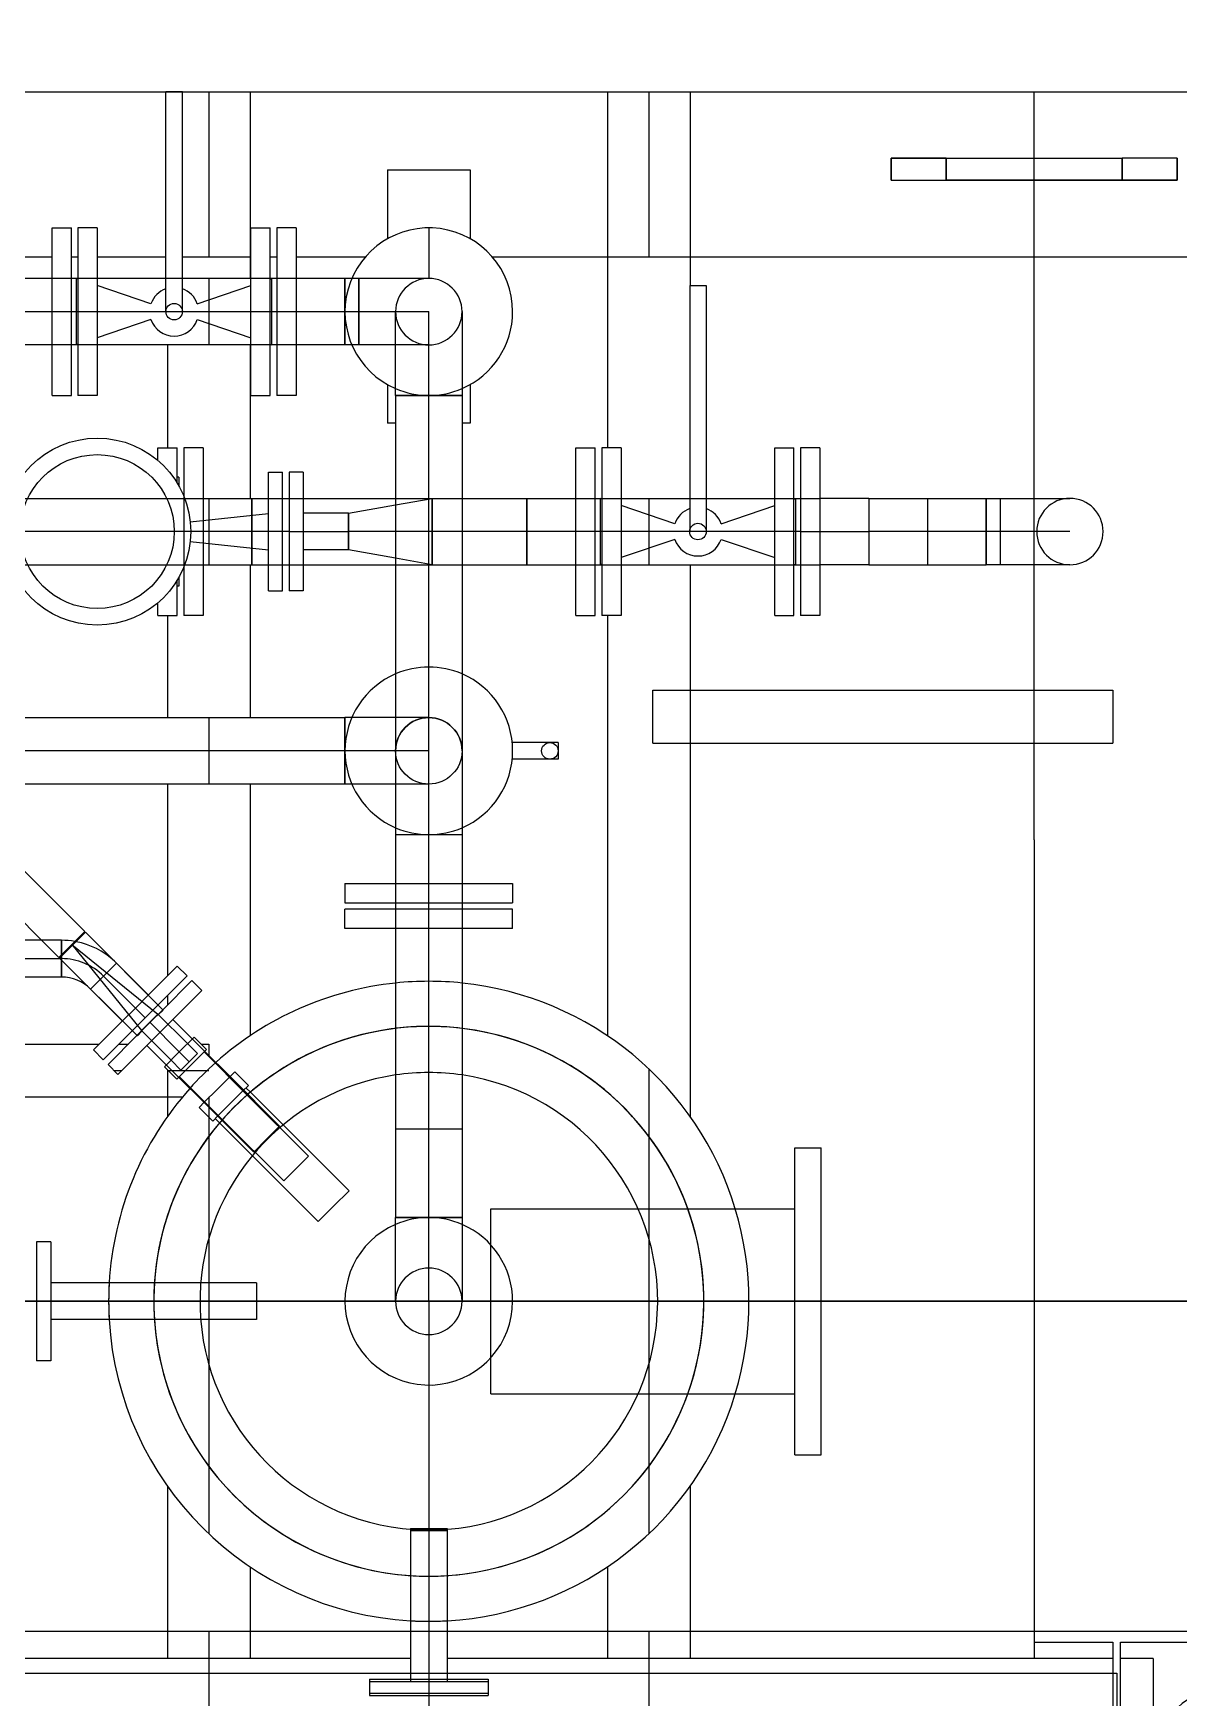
# Model space of a CAD drawing. Header units: inches. Extents: x 295136 to 296247, y 2627183 to 2627409.
# Drawn here: x 295243.343 to 295244.384, y 2627290.272 to 2627291.785 of the extents above; entities that cross this region are included whole.
import ezdxf

# ---------------------------------------------------------------- set-up
doc = ezdxf.new("R2010")
doc.units = ezdxf.units.IN
doc.header["$MEASUREMENT"] = 0
for name, color, linetype in [('Default', 7, 'Continuous'), ('EQUIPMENT LAYOUT-EMBED 1_DWG$0$Default', 7, 'Continuous'), ('EQUIPMENT LAYOUT-EMBED 1_DWG$0$DwgTemplate', 7, 'Continuous'), ('Layout', 6, 'Continuous')]:
    doc.layers.add(name, color=color, linetype=linetype)

# ---------------------------------------------------------------- blocks, each defined once
blk = doc.blocks.new('A$C55974CAD')
at = {"layer": 'Default', "color": 7, "lineweight": 25}
blk.add_point((60.7238, 4.6001), dxfattribs=at)
at = {"layer": 'EQUIPMENT LAYOUT-EMBED 1_DWG$0$Default', "color": 7, "lineweight": 25}
for p, q in [((59.9, 4.9566), (59.846, 4.9566)), ((59.846, 4.9438), (59.846, 4.9566)), ((59.954, 4.9566), (59.9, 4.9566)), ((59.954, 4.9438), (59.954, 4.9566)), ((59.9, 4.9438), (59.846, 4.9438)), ((59.8833, 4.8495), (59.8833, 4.9438)), ((59.954, 4.9438), (59.9, 4.9438)), ((59.9167, 4.8495), (59.9167, 4.9438)), ((60.1063, 4.8827), (60.1153, 4.8917)), ((60.1417, 4.8654), (60.1153, 4.8917)), ((60.1369, 4.8521), (60.1063, 4.8827)), ((60.1535, 4.8536), (60.1417, 4.8654)), ((59.8833, 4.7566), (59.8833, 4.8495)), ((59.9167, 4.7566), (59.9167, 4.8495)), ((60.115, 4.8387), (60.1326, 4.8564)), ((60.1445, 4.8446), (60.1369, 4.8521)), ((60.152, 4.837), (60.1445, 4.8446)), ((60.1652, 4.8418), (60.1535, 4.8536)), ((60.1021, 4.8291), (60.1133, 4.8403)), ((60.1155, 4.8157), (60.1021, 4.8291)), ((60.1037, 4.8275), (60.115, 4.8387)), ((60.1268, 4.8269), (60.1133, 4.8403)), ((60.1386, 4.8151), (60.1563, 4.8327)), ((60.1826, 4.8064), (60.152, 4.837)), ((60.1916, 4.8154), (60.1652, 4.8418)), ((60.0652, 4.7878), (60.1043, 4.8269)), ((60.0807, 4.8044), (60.1037, 4.8275)), ((60.129, 4.8022), (60.1155, 4.8157)), ((60.1402, 4.8134), (60.1268, 4.8269)), ((60.1273, 4.8038), (60.1386, 4.8151)), ((60.1826, 4.8064), (60.1916, 4.8154)), ((60.0356, 4.7593), (60.0807, 4.8044)), ((60.0639, 4.7965), (60.0763, 4.8089)), ((60.0813, 4.8039), (60.0763, 4.8089)), ((60.0925, 4.7926), (60.0813, 4.8039)), ((60.0876, 4.7653), (60.1268, 4.8044)), ((60.1043, 4.7808), (60.1273, 4.8038)), ((60.129, 4.8022), (60.1402, 4.8134)), ((59.9725, 4.7006), (60.0622, 4.7903)), ((60.0095, 4.732), (60.0652, 4.7878)), ((60.0622, 4.7903), (60.0662, 4.7943)), ((60.069, 4.7915), (60.0639, 4.7965)), ((60.0802, 4.7803), (60.069, 4.7915)), ((60.1037, 4.7814), (60.0925, 4.7926)), ((60.0592, 4.7357), (60.1043, 4.7808)), ((60.0914, 4.7691), (60.0802, 4.7803)), ((60.0964, 4.764), (60.0914, 4.7691)), ((60.0964, 4.764), (60.1088, 4.7764)), ((60.1088, 4.7764), (60.1037, 4.7814)), ((59.9, 4.7566), (59.8833, 4.7566)), ((59.9167, 4.7566), (59.9, 4.7566)), ((60.0005, 4.6726), (60.0902, 4.7623)), ((60.0319, 4.7096), (60.0876, 4.7653)), ((60.0474, 4.7475), (60.0356, 4.7593)), ((60.0902, 4.7623), (60.0942, 4.7663)), ((60.0592, 4.7357), (60.0474, 4.7475)), ((60.0207, 4.7208), (60.0095, 4.732)), ((60.0319, 4.7096), (60.0207, 4.7208)), ((59.9865, 4.6866), (59.9725, 4.7006)), ((60.0005, 4.6726), (59.9865, 4.6866)), ((60.2389, 4.6303), (60.2389, 4.6763)), ((60.2389, 4.6763), (60.2565, 4.6763)), ((60.2565, 4.6303), (60.2565, 4.6763)), ((59.5415, 4.6541), (59.5415, 4.6001)), ((59.5435, 4.6541), (59.5415, 4.6541)), ((59.5435, 4.6541), (59.5435, 4.6001)), ((59.5563, 4.6541), (59.5435, 4.6541)), ((59.5543, 4.6541), (59.5543, 4.6001)), ((59.5563, 4.6541), (59.5563, 4.6001)), ((59.5563, 4.6168), (59.5543, 4.6168)), ((59.5619, 4.6168), (59.5563, 4.6168)), ((59.6506, 4.6168), (59.5619, 4.6168)), ((59.6935, 4.6168), (59.6506, 4.6168)), ((59.6915, 4.6168), (59.6915, 4.6001)), ((59.6935, 4.6168), (59.6935, 4.6001)), ((60.0565, 4.6001), (60.0565, 4.6303)), ((60.2389, 4.6001), (60.2389, 4.6303)), ((60.2565, 4.6001), (60.2565, 4.6303)), ((59.5415, 4.6001), (59.5415, 4.5461)), ((59.5435, 4.6001), (59.5435, 4.5461)), ((59.5543, 4.6001), (59.5543, 4.5461)), ((59.5563, 4.6001), (59.5563, 4.5461)), ((59.6915, 4.6001), (59.6915, 4.5834)), ((59.6935, 4.6001), (59.6935, 4.5834)), ((60.0565, 4.5699), (60.0565, 4.6001)), ((60.2389, 4.5699), (60.2389, 4.6001)), ((60.2565, 4.5699), (60.2565, 4.6001)), ((59.5563, 4.5834), (59.5543, 4.5834)), ((59.5619, 4.5834), (59.5563, 4.5834)), ((59.6506, 4.5834), (59.5619, 4.5834)), ((59.6935, 4.5834), (59.6506, 4.5834)), ((60.2389, 4.5239), (60.2389, 4.5699)), ((60.2565, 4.5239), (60.2565, 4.5699)), ((59.5435, 4.5461), (59.5415, 4.5461)), ((59.5563, 4.5461), (59.5435, 4.5461)), ((59.8159, 4.5436), (59.9, 4.5436)), ((59.8159, 4.5436), (59.8159, 4.3647)), ((59.9, 4.5436), (59.9841, 4.5436)), ((59.9841, 4.5436), (59.9841, 4.3647)), ((60.2389, 4.5239), (60.2565, 4.5239)), ((59.8159, 4.3647), (59.8159, 4.2675)), ((59.9841, 4.3647), (59.9841, 4.2675)), ((59.7603, 4.2675), (59.9, 4.2675)), ((59.7603, 4.2675), (59.7603, 4.2436)), ((59.9, 4.2675), (60.0397, 4.2675)), ((60.0397, 4.2675), (60.0397, 4.2436)), ((59.7603, 4.2436), (59.9, 4.2436)), ((59.9, 4.2436), (60.0397, 4.2436))]:
    blk.add_line(p, q, dxfattribs=at)
at = {"layer": 'EQUIPMENT LAYOUT-EMBED 1_DWG$0$DwgTemplate', "color": 7, "lineweight": 25}
for p, q in [((61, 22.4), (61, 0)), ((60.7698, 4.6701), (60.7698, 6.4256)), ((60.8302, 4.6701), (60.8302, 6.4256)), ((60.8, 6.357), (60.8, 4.6763)), ((60.3705, 5.4153), (60.3705, 4.6763)), ((60.4006, 4.6763), (60.4006, 5.4153)), ((60.4308, 5.4153), (60.4308, 4.6763)), ((60.1949, 4.934), (60.1949, 5.062)), ((60.2116, 5.062), (60.2116, 4.9352)), ((60.2283, 4.952), (60.2283, 5.062)), ((60.6, 4.733), (60.6, 5.07)), ((60.5698, 4.981), (60.5698, 4.822)), ((60.6302, 4.981), (60.6302, 4.822)), ((60.2283, 4.934), (60.2283, 4.952)), ((60.2116, 4.9352), (60.2116, 4.934)), ((60.7238, 4.9425), (60.7698, 4.9425)), ((60.7238, 4.9425), (60.7238, 4.925)), ((60.7698, 4.9425), (60.8, 4.9425)), ((60.8, 4.9425), (60.8302, 4.9425)), ((60.8302, 4.9425), (60.8762, 4.9425)), ((60.8762, 4.9425), (60.8762, 4.925)), ((60.2104, 4.934), (60.1949, 4.934)), ((60.1949, 4.934), (60.2104, 4.934)), ((60.2138, 4.934), (60.2104, 4.934)), ((60.2104, 4.934), (60.2116, 4.934)), ((60.2116, 4.934), (60.2116, 4.934)), ((60.2116, 4.934), (60.2116, 4.934)), ((60.2116, 4.934), (60.2138, 4.934)), ((60.2149, 4.934), (60.2138, 4.934)), ((60.2138, 4.934), (60.2149, 4.934)), ((60.2283, 4.934), (60.2149, 4.934)), ((60.2149, 4.934), (60.2283, 4.934)), ((60.7238, 4.925), (60.7698, 4.925)), ((60.7698, 4.925), (60.8, 4.925)), ((60.8, 4.9205), (60.7698, 4.9205)), ((60.7704, 4.919), (60.7698, 4.9205)), ((60.8, 4.925), (60.8302, 4.925)), ((60.8302, 4.9205), (60.8, 4.9205)), ((60.8296, 4.919), (60.8302, 4.9205)), ((60.8302, 4.925), (60.8762, 4.925)), ((60.1286, 4.905), (60.1195, 4.896)), ((60.1286, 4.905), (60.155, 4.8786)), ((60.184, 4.9077), (60.1549, 4.8786)), ((60.2076, 4.8841), (60.184, 4.9077)), ((60.184, 4.9077), (60.184, 4.9077)), ((60.184, 4.9077), (60.184, 4.9077)), ((60.184, 4.9077), (60.1958, 4.8959)), ((60.7698, 4.919), (60.7238, 4.919)), ((60.7238, 4.9015), (60.7238, 4.919)), ((60.8, 4.919), (60.7698, 4.919)), ((60.8302, 4.919), (60.8, 4.919)), ((60.8762, 4.919), (60.8302, 4.919)), ((60.8762, 4.9015), (60.8762, 4.919)), ((60.1195, 4.896), (60.1459, 4.8696)), ((60.1577, 4.8578), (60.1958, 4.8959)), ((60.1958, 4.8959), (60.1958, 4.8959)), ((60.1958, 4.8959), (60.1958, 4.8959)), ((60.1958, 4.8959), (60.2076, 4.8841)), ((60.7698, 4.9015), (60.7238, 4.9015)), ((60.8, 4.9015), (60.7698, 4.9015)), ((60.7929, 4.8527), (60.7763, 4.9015)), ((60.8302, 4.9015), (60.8, 4.9015)), ((60.8071, 4.8527), (60.8237, 4.9015)), ((60.8762, 4.9015), (60.8302, 4.9015)), ((60.155, 4.8786), (60.1667, 4.8668)), ((60.2076, 4.8841), (60.1785, 4.855)), ((60.2076, 4.8841), (60.2076, 4.8841)), ((60.2076, 4.8841), (60.2076, 4.8841)), ((60.1462, 4.8614), (60.1192, 4.8344)), ((60.1535, 4.8536), (60.1417, 4.8654)), ((60.1459, 4.8696), (60.1577, 4.8578)), ((60.1537, 4.8538), (60.1462, 4.8614)), ((60.1667, 4.8668), (60.1785, 4.8551)), ((59.8833, 4.7566), (59.8833, 4.8495)), ((59.9167, 4.7566), (59.9167, 4.8495)), ((60.1268, 4.8269), (60.1537, 4.8538)), ((60.1612, 4.8463), (60.1343, 4.8193)), ((60.1445, 4.8446), (60.1369, 4.8521)), ((60.152, 4.837), (60.1445, 4.8446)), ((60.1652, 4.8418), (60.1535, 4.8536)), ((60.1612, 4.8463), (60.1537, 4.8538)), ((60.1577, 4.8578), (60.1695, 4.846)), ((60.1695, 4.846), (60.1959, 4.8196)), ((60.1785, 4.8551), (60.2049, 4.8287)), ((60.1037, 4.8275), (60.115, 4.8387)), ((60.1192, 4.8344), (60.1102, 4.8254)), ((60.2049, 4.8287), (60.1959, 4.8196)), ((60.8, 4.8391), (60.8302, 4.8391)), ((60.8302, 4.8391), (61, 4.8391)), ((61, 4.8316), (61, 4.8391)), ((61, 4.8241), (61, 4.8316)), ((60.1178, 4.8179), (60.1102, 4.8254)), ((60.1178, 4.8179), (60.1268, 4.8269)), ((60.1253, 4.8104), (60.1178, 4.8179)), ((60.1343, 4.8193), (60.1253, 4.8104)), ((60.1273, 4.8038), (60.1386, 4.8151)), ((60.5677, 4.8228), (60.5238, 4.8228)), ((60.5238, 4.8053), (60.5238, 4.8228)), ((60.6, 4.8228), (60.5677, 4.8228)), ((60.5698, 4.822), (60.5698, 4.7458)), ((60.6323, 4.8228), (60.6, 4.8228)), ((60.6302, 4.822), (60.6302, 4.7458)), ((60.6762, 4.8228), (60.6323, 4.8228)), ((60.6762, 4.8053), (60.6762, 4.8228)), ((60.8, 4.8241), (60.8302, 4.8241)), ((60.8302, 4.8241), (61, 4.8241)), ((60.0356, 4.7593), (60.0807, 4.8044)), ((60.0925, 4.7926), (60.0813, 4.8039)), ((60.5698, 4.8053), (60.5238, 4.8053)), ((60.6, 4.8053), (60.5698, 4.8053)), ((60.6302, 4.8053), (60.6, 4.8053)), ((60.6762, 4.8053), (60.6302, 4.8053)), ((60.7929, 4.8106), (60.7763, 4.7618)), ((60.8071, 4.8106), (60.8237, 4.7618)), ((59.9725, 4.7006), (60.0622, 4.7903)), ((60.0095, 4.732), (60.0652, 4.7878)), ((60.0802, 4.7803), (60.069, 4.7915)), ((60.1037, 4.7814), (60.0925, 4.7926)), ((60.0592, 4.7357), (60.1043, 4.7808)), ((60.0914, 4.7691), (60.0802, 4.7803)), ((59.9, 4.7566), (59.8833, 4.7566)), ((59.9167, 4.7566), (59.9, 4.7566)), ((60.0005, 4.6726), (60.0902, 4.7623)), ((60.0319, 4.7096), (60.0876, 4.7653)), ((60.0474, 4.7475), (60.0356, 4.7593)), ((60.5698, 4.7609), (60.6302, 4.7609)), ((60.6, 4.7609), (60.5698, 4.7609)), ((60.6302, 4.7609), (60.6, 4.7609)), ((60.7238, 4.7618), (60.7698, 4.7618)), ((60.7238, 4.7618), (60.7238, 4.7443)), ((60.7698, 4.7618), (60.8, 4.7618)), ((60.8, 4.7618), (60.8302, 4.7618)), ((60.8302, 4.7618), (60.8762, 4.7618)), ((60.8762, 4.7618), (60.8762, 4.7443)), ((60.0592, 4.7357), (60.0474, 4.7475)), ((60.5698, 4.7458), (60.5698, 4.733)), ((60.6302, 4.7458), (60.6302, 4.733)), ((60.7238, 4.7443), (60.7698, 4.7443)), ((60.7698, 4.7383), (60.7238, 4.7383)), ((60.7238, 4.7208), (60.7238, 4.7383)), ((60.7698, 4.7443), (60.8, 4.7443)), ((60.7704, 4.7443), (60.7698, 4.7427)), ((60.7698, 4.7427), (60.8302, 4.7427)), ((60.8, 4.7383), (60.7698, 4.7383)), ((60.8, 4.7443), (60.8302, 4.7443)), ((60.8302, 4.7383), (60.8, 4.7383)), ((60.8296, 4.7443), (60.8302, 4.7427)), ((60.8302, 4.7443), (60.8762, 4.7443)), ((60.8762, 4.7383), (60.8302, 4.7383)), ((60.8762, 4.7208), (60.8762, 4.7383)), ((60.0207, 4.7208), (60.0095, 4.732)), ((60.6, 4.727), (60.546, 4.727)), ((60.546, 4.7143), (60.546, 4.727)), ((60.5698, 4.733), (60.5698, 4.727)), ((60.5698, 4.727), (60.5698, 4.7143)), ((60.6, 4.727), (60.6, 4.733)), ((60.6, 4.727), (60.6, 4.6732)), ((60.654, 4.727), (60.6, 4.727)), ((60.6302, 4.733), (60.6302, 4.727)), ((60.6302, 4.727), (60.6302, 4.7143)), ((60.654, 4.7143), (60.654, 4.727)), ((60.0319, 4.7096), (60.0207, 4.7208)), ((60.6, 4.7143), (60.546, 4.7143)), ((60.5698, 4.7143), (60.5698, 4.6303)), ((60.5833, 4.6732), (60.5833, 4.7143)), ((60.654, 4.7143), (60.6, 4.7143)), ((60.6167, 4.6732), (60.6167, 4.7143)), ((60.6302, 4.7143), (60.6302, 4.6303)), ((60.7698, 4.7208), (60.7238, 4.7208)), ((60.8, 4.7208), (60.7698, 4.7208)), ((60.8302, 4.7208), (60.8, 4.7208)), ((60.8762, 4.7208), (60.8302, 4.7208)), ((59.9865, 4.6866), (59.9725, 4.7006)), ((60.0005, 4.6726), (59.9865, 4.6866)), ((60.2624, 4.6763), (60.2624, 4.6303)), ((60.28, 4.6763), (60.2624, 4.6763)), ((60.28, 4.6763), (60.28, 4.6303)), ((60.4308, 4.6763), (60.3705, 4.6763)), ((60.3705, 4.6763), (60.4006, 4.6763)), ((60.3705, 4.6763), (60.3705, 4.6701)), ((60.3705, 4.6701), (60.3705, 4.6001)), ((60.4006, 4.6763), (60.4006, 4.6763)), ((60.4006, 4.6763), (60.4006, 4.6763)), ((60.4006, 4.6001), (60.4006, 4.6763)), ((60.4006, 4.6763), (60.4308, 4.6763)), ((60.4308, 4.6701), (60.4308, 4.6763)), ((60.4308, 4.6001), (60.4308, 4.6701)), ((60.5757, 4.6303), (60.5833, 4.6732)), ((60.6, 4.6732), (60.5833, 4.6732)), ((60.5833, 4.6732), (60.6, 4.6732)), ((60.6167, 4.6732), (60.6, 4.6732)), ((60.6, 4.6303), (60.6, 4.6732)), ((60.6, 4.6732), (60.6167, 4.6732)), ((60.6167, 4.6732), (60.6243, 4.6303)), ((60.7698, 4.6763), (60.8, 4.6763)), ((60.8, 4.6763), (60.7698, 4.6763)), ((60.7698, 4.6636), (60.7698, 4.6701)), ((60.7698, 4.6636), (60.8, 4.6636)), ((60.7698, 4.6636), (60.7698, 4.6636)), ((60.8302, 4.6636), (60.7698, 4.6636)), ((60.7698, 4.6001), (60.7698, 4.6636)), ((60.8, 4.6763), (60.8, 4.6636)), ((60.8, 4.6763), (60.8302, 4.6763)), ((60.8302, 4.6763), (60.8, 4.6763)), ((60.8, 4.6636), (60.8302, 4.6636)), ((60.8, 4.6636), (60.8, 4.6636)), ((60.8, 4.6636), (60.8, 4.6001)), ((60.8302, 4.6636), (60.8302, 4.6701)), ((60.8302, 4.6636), (60.8302, 4.6636)), ((60.8302, 4.6001), (60.8302, 4.6636)), ((59.5415, 4.6541), (59.5415, 4.6001)), ((59.5435, 4.6541), (59.5415, 4.6541)), ((59.5435, 4.6541), (59.5435, 4.6001)), ((59.5563, 4.6541), (59.5435, 4.6541)), ((59.5543, 4.6541), (59.5543, 4.6001)), ((59.5563, 4.6541), (59.5563, 4.6001)), ((59.5563, 4.6168), (59.5543, 4.6168)), ((59.5619, 4.6168), (59.5563, 4.6168)), ((59.6935, 4.6168), (59.6506, 4.6168)), ((59.6915, 4.6168), (59.6915, 4.6001)), ((59.6935, 4.6168), (59.6935, 4.6001)), ((59.9, 4.6303), (59.9762, 4.6303)), ((59.9762, 4.6303), (59.9762, 4.5699)), ((59.9762, 4.6001), (59.9762, 4.6303)), ((60.7238, 4.6303), (59.9762, 4.6303)), ((60.0565, 4.6001), (60.0565, 4.6303)), ((60.2389, 4.6001), (60.2389, 4.6303)), ((60.2565, 4.6001), (60.2565, 4.6303)), ((60.2624, 4.6303), (60.2624, 4.6001)), ((60.28, 4.6303), (60.28, 4.6001)), ((60.3244, 4.6303), (60.3244, 4.6001)), ((60.3244, 4.6303), (60.3244, 4.5699)), ((60.5698, 4.597), (60.5757, 4.6303)), ((60.5698, 4.6303), (60.5698, 4.597)), ((60.6, 4.597), (60.6, 4.6303)), ((60.6243, 4.6303), (60.6302, 4.597)), ((60.6302, 4.6303), (60.6302, 4.597)), ((60.7238, 4.6303), (60.7238, 4.5699)), ((60.7238, 4.6303), (60.8, 4.6303)), ((60.7238, 4.6001), (60.7238, 4.6303)), ((59.5415, 4.6001), (59.5415, 4.5461)), ((59.5435, 4.6001), (59.5435, 4.5461)), ((59.5543, 4.6001), (59.5543, 4.5461)), ((59.5563, 4.6001), (59.5563, 4.5461)), ((59.6915, 4.6001), (59.6915, 4.5834)), ((59.6935, 4.6001), (59.6935, 4.5834)), ((59.9, 4.6001), (59.9762, 4.6001)), ((59.9762, 4.6001), (59.9762, 4.6001)), ((59.9762, 4.6001), (59.9762, 4.6001)), ((59.9762, 4.6001), (60.7238, 4.6001)), ((59.9762, 4.5699), (59.9762, 4.6001)), ((60.0565, 4.5699), (60.0565, 4.6001)), ((60.2389, 4.5699), (60.2389, 4.6001)), ((60.2565, 4.5699), (60.2565, 4.6001)), ((60.2624, 4.6001), (60.2624, 4.5699)), ((60.28, 4.6001), (60.28, 4.5699)), ((60.3244, 4.6001), (60.3244, 4.5699)), ((60.6, 4.597), (60.5698, 4.597)), ((60.5698, 4.597), (60.5698, 4.5699)), ((60.5698, 4.597), (60.6, 4.597)), ((60.6, 4.5699), (60.6, 4.597)), ((60.6302, 4.597), (60.6, 4.597)), ((60.6, 4.597), (60.6302, 4.597)), ((60.6302, 4.597), (60.6302, 4.5699)), ((60.7238, 4.6001), (60.7238, 4.6001)), ((60.7238, 4.6001), (60.7238, 4.6001)), ((60.7238, 4.6001), (60.8, 4.6001)), ((60.7238, 4.5699), (60.7238, 4.6001)), ((59.5563, 4.5834), (59.5543, 4.5834)), ((59.5619, 4.5834), (59.5563, 4.5834)), ((59.6935, 4.5834), (59.6506, 4.5834)), ((59.9762, 4.5699), (59.9, 4.5699)), ((60.7238, 4.5699), (59.9762, 4.5699)), ((60.2624, 4.5699), (60.2624, 4.5239)), ((60.28, 4.5699), (60.28, 4.5239)), ((60.5698, 4.5699), (60.5698, 4.5109)), ((60.6, 4.5109), (60.6, 4.5699)), ((60.6302, 4.5699), (60.6302, 4.5109)), ((60.8, 4.5699), (60.7238, 4.5699)), ((59.5435, 4.5461), (59.5415, 4.5461)), ((59.5563, 4.5461), (59.5435, 4.5461)), ((59.8159, 4.5436), (59.9, 4.5436)), ((59.8159, 4.5436), (59.8159, 4.3647)), ((59.9, 4.5436), (59.9841, 4.5436)), ((59.9841, 4.5436), (59.9841, 4.3647)), ((60.28, 4.5239), (60.2624, 4.5239)), ((60.3931, 4.4826), (60.3931, 4.5243)), ((60.4081, 4.4826), (60.4081, 4.5243)), ((60.6, 4.5109), (60.5698, 4.5109)), ((60.5698, 4.5109), (60.6, 4.5109)), ((60.5698, 4.5109), (60.5698, 4.4664)), ((60.6302, 4.5109), (60.6, 4.5109)), ((60.6, 4.4489), (60.6, 4.5109)), ((60.6, 4.5109), (60.6302, 4.5109)), ((60.6302, 4.5109), (60.6302, 4.4664)), ((60.4006, 4.4826), (60.3931, 4.4826)), ((60.4081, 4.4826), (60.4006, 4.4826)), ((60.5238, 4.4664), (60.6, 4.4664)), ((60.5238, 4.4664), (60.5238, 4.4489)), ((60.5698, 4.4664), (60.5698, 4.4489)), ((60.6, 4.4664), (60.6762, 4.4664)), ((60.6302, 4.4664), (60.6302, 4.4489)), ((60.6762, 4.4664), (60.6762, 4.4489)), ((60.5238, 4.4489), (60.6, 4.4489)), ((60.6, 4.4429), (60.5238, 4.4429)), ((60.5238, 4.4254), (60.5238, 4.4429)), ((60.5698, 4.4489), (60.5698, 4.4429)), ((60.6, 4.4444), (60.5698, 4.4444)), ((60.5704, 4.4429), (60.5698, 4.4444)), ((60.5698, 4.4429), (60.5698, 4.4254)), ((60.6, 4.4444), (60.6, 4.4489)), ((60.6, 4.4489), (60.6762, 4.4489)), ((60.6, 4.2666), (60.6, 4.4444)), ((60.6302, 4.4444), (60.6, 4.4444)), ((60.6762, 4.4429), (60.6, 4.4429)), ((60.6296, 4.4429), (60.6302, 4.4444)), ((60.6302, 4.4489), (60.6302, 4.4429)), ((60.6302, 4.4429), (60.6302, 4.4254)), ((60.6762, 4.4254), (60.6762, 4.4429)), ((60.6, 4.4254), (60.5238, 4.4254)), ((60.5698, 4.4254), (60.5698, 4.2857)), ((60.5929, 4.3766), (60.5763, 4.4254)), ((60.6762, 4.4254), (60.6, 4.4254)), ((60.6071, 4.3766), (60.6237, 4.4254)), ((60.6302, 4.4254), (60.6302, 4.363)), ((60.8238, 4.363), (60.6, 4.363)), ((60.6302, 4.363), (60.6302, 4.348)), ((60.8238, 4.363), (60.8238, 4.3555)), ((60.8238, 4.348), (60.6, 4.348)), ((60.6302, 4.348), (60.6302, 4.2857)), ((60.8238, 4.3555), (60.8238, 4.348)), ((60.5929, 4.3345), (60.5763, 4.2857)), ((60.6071, 4.3345), (60.6237, 4.2857)), ((60.5238, 4.2857), (60.6, 4.2857)), ((60.5238, 4.2857), (60.5238, 4.2682)), ((60.5698, 4.2857), (60.5698, 4.2682)), ((60.6, 4.2857), (60.6762, 4.2857)), ((60.6302, 4.2857), (60.6302, 4.2682)), ((60.6762, 4.2857), (60.6762, 4.2682)), ((60.5238, 4.2682), (60.6, 4.2682)), ((60.6, 4.2622), (60.5238, 4.2622)), ((60.5238, 4.2447), (60.5238, 4.2622)), ((60.5704, 4.2682), (60.5698, 4.2666)), ((60.5698, 4.2682), (60.5698, 4.2622)), ((60.5698, 4.2666), (60.6302, 4.2666)), ((60.5698, 4.2622), (60.5698, 4.2447)), ((60.6, 4.2682), (60.6762, 4.2682)), ((60.6, 4.2622), (60.6, 4.2666)), ((60.6, 4.2622), (60.6, 4.2002)), ((60.6762, 4.2622), (60.6, 4.2622)), ((60.6296, 4.2682), (60.6302, 4.2666)), ((60.6302, 4.2682), (60.6302, 4.2622)), ((60.6302, 4.2622), (60.6302, 4.2447)), ((60.6762, 4.2447), (60.6762, 4.2622)), ((60.6, 4.2447), (60.5238, 4.2447)), ((60.5698, 4.2002), (60.5698, 4.2447)), ((60.6762, 4.2447), (60.6, 4.2447)), ((60.6302, 4.2002), (60.6302, 4.2447)), ((60.6302, 4.2002), (60.5698, 4.2002)), ((60.5698, 4.2002), (60.5698, 4.0936)), ((60.6, 4.2002), (60.5698, 4.2002)), ((60.6, 4.0936), (60.6, 4.2002)), ((60.6302, 4.2002), (60.6, 4.2002)), ((60.6302, 4.2002), (60.6302, 4.0936)), ((60.6302, 4.0936), (60.5698, 4.0936)), ((60.5698, 4.0936), (60.6302, 4.0936)), ((60.5698, 4.0174), (60.5698, 4.0936)), ((60.6, 4.0936), (60.6, 4.0936)), ((60.6, 4.0936), (60.6, 4.0936)), ((60.6, 4.0174), (60.6, 4.0936)), ((60.6302, 4.0936), (60.6302, 4.0174)), ((60.6302, 4.0809), (60.5698, 4.0809)), ((60.6302, 4.0809), (60.5698, 4.0809))]:
    blk.add_line(p, q, dxfattribs=at)
at = {"layer": 'EQUIPMENT LAYOUT-EMBED 1_DWG$0$DwgTemplate', "color": 54, "lineweight": 25}
blk.add_line((59.6, 8.2), (59.6, 3.9), dxfattribs=at)
at = {"layer": 'EQUIPMENT LAYOUT-EMBED 1_DWG$0$DwgTemplate', "color": 1, "lineweight": 25}
for p, q in [((61, 8.2), (61, 4.8391)), ((59.5619, 8.1331), (59.5619, 3.9747)), ((59.575, 4.6168), (59.575, 6.0166)), ((59.9, 4.8081), (59.9, 5.4501)), ((59.9, 5.4081), (59.9, 4.6763)), ((60.85, 5.1263), (60.85, 4.9425)), ((60.0859, 5.0834), (60.0859, 4.824)), ((60.1339, 5.0834), (60.1339, 4.8997)), ((60.85, 4.925), (60.85, 4.919)), ((60.85, 4.9015), (60.85, 4.8391)), ((60.1339, 4.8816), (60.1339, 4.8732)), ((59.7318, 4.8376), (59.575, 4.8376)), ((60.1105, 4.8376), (60.0681, 4.8376)), ((60.1779, 4.8376), (60.1695, 4.8376)), ((60.3705, 4.8376), (60.196, 4.8376)), ((60.5238, 4.8376), (60.4308, 4.8376)), ((60.7698, 4.8376), (60.6762, 4.8376)), ((60.85, 4.8241), (60.85, 4.7618)), ((61, 4.8241), (61, 3.9)), ((61, 4.8241), (61, 4.7626)), ((59.9, 4.3921), (59.9, 4.8081)), ((60.1339, 4.8001), (60.1236, 4.8001)), ((60.1339, 4.807), (60.1339, 4.8001)), ((59.6586, 4.7626), (59.575, 4.7626)), ((60.3705, 4.7626), (60.1414, 4.7626)), ((60.5698, 4.7626), (60.4308, 4.7626)), ((60.7698, 4.7626), (60.6302, 4.7626)), ((61, 4.7626), (60.8302, 4.7626)), ((60.85, 4.7443), (60.85, 4.7383)), ((60.85, 4.7208), (60.85, 4.6576)), ((59.9, 4.6763), (59.9, 4.5239)), ((60.6986, 4.6303), (60.6986, 4.6376)), ((60.7337, 4.6376), (60.6986, 4.6376)), ((60.9289, 4.6376), (60.8663, 4.6376)), ((60.9289, 4.6376), (60.9289, 4.5626)), ((59.5619, 4.6001), (59.4869, 4.6001)), ((59.8238, 4.6001), (59.5619, 4.6001)), ((59.9, 4.6001), (59.8238, 4.6001)), ((59.575, 3.9785), (59.575, 4.5834)), ((60.6986, 4.5626), (60.6986, 4.5699)), ((60.7337, 4.5626), (60.6986, 4.5626)), ((60.9289, 4.5626), (60.8663, 4.5626)), ((60.85, 4.5426), (60.85, 3.9)), ((59.9, 4.5239), (59.9, 3.7921)), ((59.6586, 4.4376), (59.575, 4.4376)), ((60.5238, 4.4376), (60.1414, 4.4376)), ((61, 4.4376), (60.6762, 4.4376)), ((61, 4.4376), (61, 4.3626)), ((59.9, 3.7501), (59.9, 4.3921)), ((60.4077, 4.3966), (60.4077, 3.9785)), ((60.4077, 4.3966), (60.4557, 4.3966)), ((60.4557, 4.3966), (60.4557, 3.9785)), ((59.7318, 4.3626), (59.575, 4.3626)), ((60.5698, 4.3626), (60.0681, 4.3626)), ((61, 4.3626), (60.8238, 4.3626)), ((59.59, 4.05), (59.575, 4.05)), ((59.59, 4.05), (59.59, 3.9785)), ((59.6, 4.05), (59.59, 4.05)), ((60.3196, 4.05), (59.6, 4.05)), ((60.3196, 4.05), (60.5698, 4.05)), ((60.5698, 4.05), (60.6302, 4.05)), ((60.6302, 4.05), (60.9196, 4.05)), ((60.9196, 4.05), (60.9396, 4.05)), ((60.9396, 4.05), (61, 4.05)), ((61, 4.05), (61, 3.9)), ((59.59, 3.9785), (59.46, 3.9785)), ((59.46, 3.9715), (59.59, 3.9715)), ((59.5619, 3.9747), (59.4869, 3.9747)), ((59.575, 3.9416), (59.575, 3.9715)), ((59.59, 3.9715), (59.59, 3.9)), ((60.4557, 3.9785), (60.4077, 3.9785)), ((59.575, 3.9416), (59.5244, 3.9416))]:
    blk.add_line(p, q, dxfattribs=at)
at = {"layer": 'EQUIPMENT LAYOUT-EMBED 1_DWG$0$DwgTemplate', "color": 5, "lineweight": 25}
for p, q in [((60.2833, 5.007), (60.2126, 4.9363)), ((60.3069, 4.9835), (60.2362, 4.9128)), ((59.9, 4.9566), (59.846, 4.9566)), ((59.846, 4.9438), (59.846, 4.9566)), ((59.954, 4.9566), (59.9, 4.9566)), ((59.954, 4.9438), (59.954, 4.9566)), ((59.9, 4.9438), (59.846, 4.9438)), ((59.8833, 4.8495), (59.8833, 4.9438)), ((59.954, 4.9438), (59.9, 4.9438)), ((59.9167, 4.8495), (59.9167, 4.9438)), ((60.2121, 4.9357), (60.1414, 4.865)), ((60.2238, 4.924), (60.2121, 4.9357)), ((60.2362, 4.9128), (60.2126, 4.9363)), ((60.2244, 4.9245), (60.1462, 4.8614)), ((60.2244, 4.9245), (60.1612, 4.8463)), ((60.2356, 4.9122), (60.2239, 4.9239)), ((60.2356, 4.9122), (60.1649, 4.8415)), ((60.1063, 4.8827), (60.1153, 4.8917)), ((60.1417, 4.8654), (60.1153, 4.8917)), ((60.1369, 4.8521), (60.1063, 4.8827)), ((60.1456, 4.8608), (60.1414, 4.865)), ((60.1462, 4.8614), (60.1612, 4.8463)), ((60.115, 4.8387), (60.1326, 4.8564)), ((60.1649, 4.8415), (60.1607, 4.8457)), ((60.5238, 4.8463), (60.5353, 4.8463)), ((60.5238, 4.8463), (60.5238, 4.8288)), ((60.6647, 4.8463), (60.6762, 4.8463)), ((60.6762, 4.8463), (60.6762, 4.8288)), ((60.1021, 4.8291), (60.1133, 4.8403)), ((60.1155, 4.8157), (60.1021, 4.8291)), ((60.1268, 4.8269), (60.1133, 4.8403)), ((60.1386, 4.8151), (60.1563, 4.8327)), ((60.1826, 4.8064), (60.152, 4.837)), ((60.1916, 4.8154), (60.1652, 4.8418)), ((60.5238, 4.8288), (60.5559, 4.8288)), ((60.5505, 4.8273), (60.5505, 4.8288)), ((60.6441, 4.8288), (60.6762, 4.8288)), ((60.6495, 4.8273), (60.6495, 4.8288)), ((60.0652, 4.7878), (60.1043, 4.8269)), ((60.0807, 4.8044), (60.1037, 4.8275)), ((60.129, 4.8022), (60.1155, 4.8157)), ((60.1402, 4.8134), (60.1268, 4.8269)), ((60.1826, 4.8064), (60.1916, 4.8154)), ((60.5585, 4.8273), (60.5505, 4.8273)), ((60.591, 4.817), (60.5835, 4.7458)), ((60.609, 4.817), (60.6165, 4.7458)), ((60.6495, 4.8273), (60.6415, 4.8273)), ((60.0639, 4.7965), (60.0763, 4.8089)), ((60.0813, 4.8039), (60.0763, 4.8089)), ((60.0876, 4.7653), (60.1268, 4.8044)), ((60.1043, 4.7808), (60.1273, 4.8038)), ((60.129, 4.8022), (60.1402, 4.8134)), ((60.0622, 4.7903), (60.0662, 4.7943)), ((60.069, 4.7915), (60.0639, 4.7965)), ((60.0964, 4.764), (60.0914, 4.7691)), ((60.0964, 4.764), (60.1088, 4.7764)), ((60.1088, 4.7764), (60.1037, 4.7814)), ((60.0902, 4.7623), (60.0942, 4.7663)), ((60.546, 4.7458), (60.6, 4.7458)), ((60.546, 4.7458), (60.546, 4.733)), ((60.6, 4.7458), (60.654, 4.7458)), ((60.654, 4.7458), (60.654, 4.733)), ((60.546, 4.733), (60.6, 4.733)), ((60.6, 4.733), (60.654, 4.733)), ((60.2389, 4.6303), (60.2389, 4.6763)), ((60.2389, 4.6763), (60.2565, 4.6763)), ((60.2565, 4.6303), (60.2565, 4.6763)), ((59.6506, 4.6168), (59.5619, 4.6168)), ((59.6506, 4.5834), (59.5619, 4.5834)), ((60.2389, 4.5239), (60.2389, 4.5699)), ((60.2565, 4.5239), (60.2565, 4.5699)), ((60.2389, 4.5239), (60.2565, 4.5239)), ((59.8159, 4.3647), (59.8159, 4.2675)), ((59.9841, 4.3647), (59.9841, 4.2675)), ((59.7603, 4.2675), (59.9, 4.2675)), ((59.7603, 4.2675), (59.7603, 4.2436)), ((59.9, 4.2675), (60.0397, 4.2675)), ((60.0397, 4.2675), (60.0397, 4.2436)), ((59.7603, 4.2436), (59.9, 4.2436)), ((59.9, 4.2436), (60.0397, 4.2436)), ((60.9196, 4.18), (60.9196, 4.13)), ((60.9196, 4.18), (60.9196, 4.13)), ((60.9396, 4.18), (60.9196, 4.18)), ((60.9196, 4.18), (60.9396, 4.18)), ((60.9396, 4.13), (60.9396, 4.18)), ((60.9396, 4.18), (60.9396, 4.13)), ((60.9196, 4.13), (60.9396, 4.13)), ((60.9396, 4.13), (60.9196, 4.13)), ((60.9196, 3.97), (60.9196, 4.13)), ((60.9196, 4.13), (60.9196, 3.97)), ((60.9396, 4.13), (60.9196, 4.13)), ((60.9396, 4.13), (60.9396, 3.97)), ((60.9396, 4.13), (60.9396, 3.97)), ((60.9396, 3.97), (60.9196, 3.97)), ((60.9196, 3.97), (60.9396, 3.97)), ((60.9196, 3.97), (60.9196, 3.92)), ((60.9196, 3.92), (60.9196, 3.97)), ((60.9396, 3.97), (60.9196, 3.97)), ((60.9396, 3.92), (60.9396, 3.97)), ((60.9396, 3.92), (60.9396, 3.97)), ((60.9196, 3.92), (60.9396, 3.92)), ((60.9396, 3.92), (60.9196, 3.92))]:
    blk.add_line(p, q, dxfattribs=at)
at = {"layer": 'EQUIPMENT LAYOUT-EMBED 1_DWG$0$DwgTemplate', "color": 9, "lineweight": 25}
for p, q in [((60.1099, 4.8863), (60.1099, 4.8791)), ((60.1099, 4.8369), (60.1099, 4.8001)), ((61, 4.8391), (61, 4.8376)), ((59.6, 4.8001), (59.5247, 4.8001)), ((60.0859, 4.8001), (59.6886, 4.8001)), ((60.4308, 4.8001), (60.3705, 4.8001)), ((60.6302, 4.8001), (60.5698, 4.8001)), ((60.8302, 4.8001), (60.7698, 4.8001)), ((61, 4.8001), (60.85, 4.8001)), ((60.8762, 4.6001), (60.8302, 4.6001)), ((59.6, 4.4001), (59.5247, 4.4001)), ((60.1114, 4.4001), (59.6886, 4.4001)), ((60.6302, 4.4001), (60.5698, 4.4001)), ((61, 4.4001), (60.85, 4.4001))]:
    blk.add_line(p, q, dxfattribs=at)
at = {"layer": 'EQUIPMENT LAYOUT-EMBED 1_DWG$0$DwgTemplate', "color": 3, "lineweight": 25}
blk.add_line((60.6302, 4.1469), (60.5698, 4.1469), dxfattribs=at)
at = {"layer": 'EQUIPMENT LAYOUT-EMBED 1_DWG$0$DwgTemplate', "color": 5, "lineweight": 25}
for radius in [0.085, 0.07]:
    blk.add_circle((60.6, 4.9015), radius, dxfattribs=at)
at = {"layer": 'EQUIPMENT LAYOUT-EMBED 1_DWG$0$DwgTemplate', "color": 7, "lineweight": 25}
for centre, radius in [((60.8, 4.8316), 0.0075), ((60.4006, 4.6001), 0.0302), ((60.4006, 4.4901), 0.0075), ((60.6, 4.3555), 0.0075)]:
    blk.add_circle(centre, radius, dxfattribs=at)
for centre, radius, start, end in [((60.1576, 4.934), 0.0373, 315, 0), ((60.1576, 4.934), 0.054, 315, 0), ((60.1576, 4.934), 0.0707, 317.1663, 349.1838), ((60.1576, 4.934), 0.0707, 349.1838, 349.9717), ((60.1576, 4.934), 0.0707, 349.9717, 0), ((59.9, 4.6001), 0.291, 88.5676, 93.29), ((59.9, 4.6001), 0.291, 86.71, 93.29), ((59.9, 4.6001), 0.291, 86.71, 88.5676), ((60.1576, 4.934), 0.0707, 315, 317.1663), ((59.9, 4.6001), 0.25, 250.3332, 93.8303), ((59.9, 4.6001), 0.25, 250.3332, 88.5676), ((59.9, 4.6001), 0.25, 88.5676, 93.8303), ((60.8, 4.8316), 0.0222, 108.7413, 251.2587), ((60.8, 4.8316), 0.0222, 19.7221, 71.2587), ((59.9, 4.6001), 0.291, 41.71, 48.29), ((59.9, 4.6001), 0.291, 41.71, 48.29), ((60.8, 4.8316), 0.0222, 288.7413, 340.2779), ((59.9, 4.6001), 0.0762, 23.318, 270), ((60.4006, 4.6001), 0.0762, 23.318, 156.682), ((60.8, 4.6001), 0.0762, 270, 156.682), ((59.9, 4.6001), 0.291, 176.71, 183.29), ((59.9, 4.6001), 0.291, 176.71, 178.5676), ((59.9, 4.6001), 0.25, 176.1697, 183.8303), ((59.9, 4.6001), 0.25, 176.1697, 178.5676), ((59.9, 4.6001), 0.0302, 90, 270), ((59.9, 4.6001), 0.0302, 90, 270), ((59.9, 4.6001), 0.0302, 270, 90), ((59.9, 4.6001), 0.0762, 336.682, 23.318), ((59.9, 4.6001), 0.208, 351.662, 8.338), ((59.9, 4.6001), 0.208, 351.662, 8.338), ((59.9, 4.6001), 0.25, 353.0704, 6.9296), ((59.9, 4.6001), 0.25, 353.0704, 6.9296), ((59.9, 4.6001), 0.291, 354.0505, 5.9495), ((59.9, 4.6001), 0.291, 354.0505, 5.9495), ((60.4006, 4.6001), 0.0762, 156.682, 203.318), ((60.4006, 4.6001), 0.0302, 270, 90), ((60.4006, 4.6001), 0.0762, 336.682, 23.318), ((60.8, 4.6001), 0.0762, 156.682, 203.318), ((60.8, 4.6001), 0.0302, 90, 270), ((60.8, 4.6001), 0.0302, 0, 90), ((60.8, 4.6001), 0.0302, 270, 90), ((59.9, 4.6001), 0.291, 178.5676, 183.29), ((59.9, 4.6001), 0.25, 178.5676, 183.8303), ((60.8, 4.6001), 0.0302, 270, 0), ((59.9, 4.6001), 0.0762, 270, 336.682), ((60.4006, 4.6001), 0.0762, 203.318, 270), ((60.4006, 4.6001), 0.0762, 270, 336.682), ((60.8, 4.6001), 0.0762, 203.318, 270), ((60.6, 4.3555), 0.0222, 108.7413, 251.2587), ((60.6, 4.3555), 0.0222, 19.7221, 71.2587), ((60.6, 4.3555), 0.0222, 288.7413, 340.2779), ((59.9, 4.6001), 0.291, 253.194, 286.806), ((59.9, 4.6001), 0.291, 253.194, 286.806), ((60.6, 4.0174), 0.0302, 0, 180), ((60.6, 4.0174), 0.0302, 180, 0), ((60.6, 4.0174), 0.0302, 180, 270), ((60.6, 4.0174), 0.0302, 270, 0)]:
    blk.add_arc(centre, radius, start, end, dxfattribs=at)
at = {"layer": 'EQUIPMENT LAYOUT-EMBED 1_DWG$0$DwgTemplate', "color": 5, "lineweight": 25}
for radius, start, end in [(0.291, 93.29, 176.71), (0.291, 93.29, 176.71), (0.291, 48.29, 86.71), (0.291, 48.29, 86.71), (0.25, 6.9296, 268.5676), (0.25, 6.9296, 268.5676), (0.25, 93.8303, 176.1697), (0.25, 93.8303, 176.1697), (0.208, 88.5676, 351.662), (0.208, 88.5676, 351.662), (0.208, 8.338, 88.5676), (0.208, 8.338, 88.5676), (0.291, 5.9495, 41.71), (0.291, 5.9495, 41.71), (0.291, 183.29, 253.194), (0.291, 183.29, 253.194), (0.25, 183.8303, 250.3332), (0.25, 183.8303, 250.3332), (0.25, 268.5676, 353.0704), (0.25, 268.5676, 353.0704), (0.291, 286.806, 354.0505), (0.291, 286.806, 354.0505)]:
    blk.add_arc((59.9, 4.6001), radius, start, end, dxfattribs=at)
at = {"layer": 'EQUIPMENT LAYOUT-EMBED 1_DWG$0$DwgTemplate', "color": 54, "lineweight": 25}
blk.add_arc((59.4969, 3.8845), 0.0483, 0, 90, dxfattribs=at)

msp = doc.modelspace()

# ---------------------------------------------------------------- linework, layer by layer
at = {"layer": 'Layout', "lineweight": -3}
msp.add_arc((295241.3027, 2627289.8531), 12, 360, 86.22389, dxfattribs=at)

# ---------------------------------------------------------------- block references
at = {"layer": 'Layout', "rotation": 90}
msp.add_blockref('A$C55974CAD', (295248.3027, 2627230.7321), dxfattribs=at)

doc.saveas('drawing.dxf')
